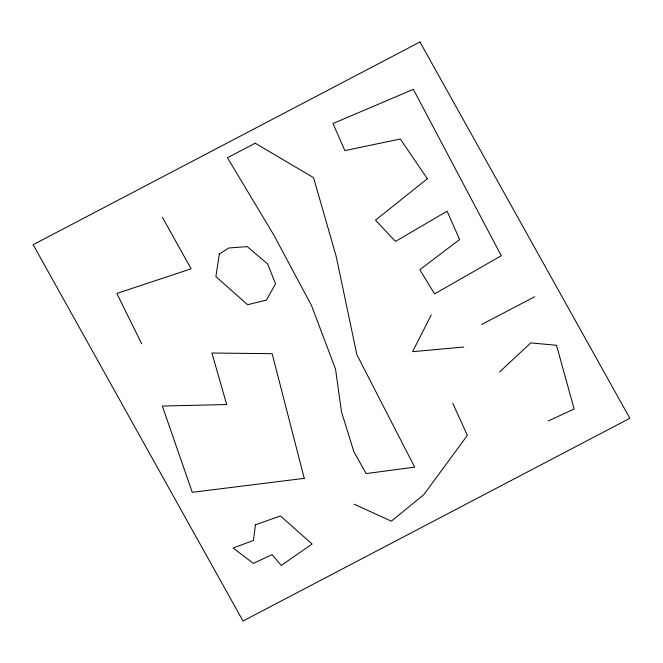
<?xml version="1.0" encoding="UTF-8"?>
<svg xmlns="http://www.w3.org/2000/svg" width="663" height="663" viewBox="0 0 663 663"><rect width="100%" height="100%" fill="white"/><g stroke="black" fill="none" stroke-linecap="round" stroke-linejoin="round"><path stroke-width="0.99" d="M431.223 314.95L412.585 351.672L463.793 347.031M499.645 371.91L530.748 342.92L556.514 345.274L574.117 408.988L548.21 420.98M481.736 324.472L534.693 296.717M354.166 504.187L391.352 521.168L423.823 494.631L467.365 435.342L452.779 403.344M162.377 217.257L191.118 268.797L116.845 293.452L141.7 343.857M255.437 524.847L253.448 540.461L233.069 548.019L253.399 563.376L272.054 554.633L281.269 565.415L312.132 544.033L280.408 515.922L255.437 524.847M219.32 253.995L215.889 276.604L247.614 304.715L266.41 300.066L275.535 283.839L267.695 264.023L247.291 246.619L228.801 247.987L219.32 253.995M427.362 178.728L375.498 220.182L395.496 241.423L447.102 211.199L459.633 239.517L419.836 269.7L434.547 293.9L501.286 255.744L413.364 89.339L333 123.525L344.851 150.617L400.311 138.998L427.362 178.728M419.969 41.976L33.15 244.713L243.031 621.024L629.85 418.287L419.969 41.976M255.197 143.208L227.45 157.753L273.769 234.959L311.519 305.56L335.536 369.084L341.511 411.947L353.793 451.495L366.109 473.581L414.682 467.15L356.876 354.73L336.141 256.183L313.533 177.651L255.197 143.208M304.251 478.355L192.262 492.311L162.327 406.046L226.721 404.546L211.887 353.014L272.153 353.686L304.251 478.355"/></g></svg>
